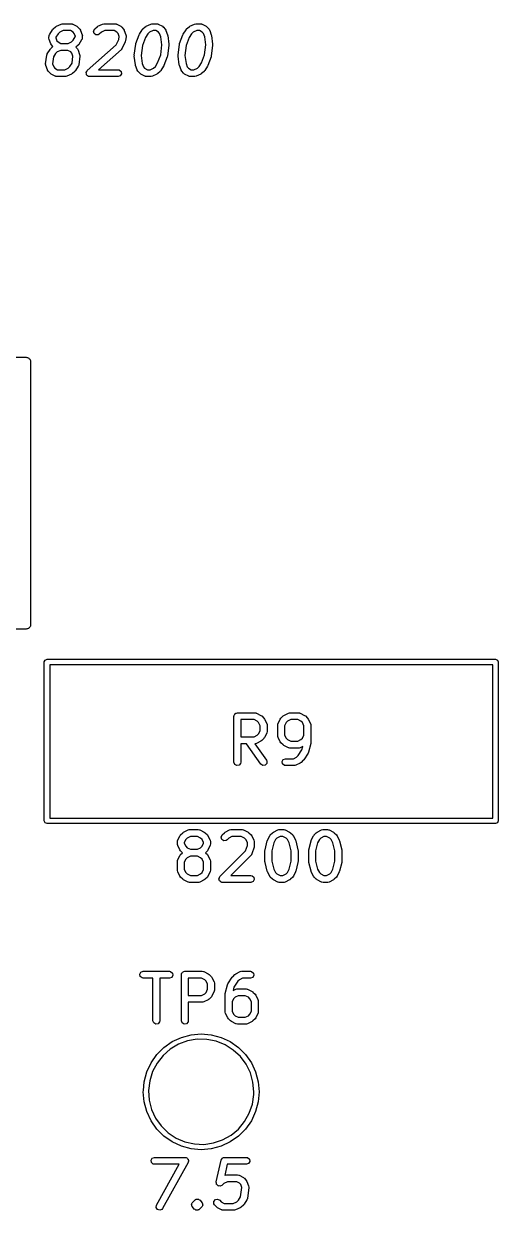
# Model space of a CAD drawing. Extents: x 40 to 128.4, y -180.3 to -86.
# Drawn here: x 118.06 to 128.38, y -111.8 to -85.99 of the extents above; entities that cross this region are included whole.
import ezdxf

# ---------------------------------------------------------------- set-up
doc = ezdxf.new("R2010")
doc.units = 0
doc.layers.add('BLACK', color=7, linetype='CONTINUOUS')

msp = doc.modelspace()

# ---------------------------------------------------------------- linework, layer by layer
at = {"layer": 'BLACK', "linetype": 'CONTINUOUS'}
for p, q in [((118.625, -86.2171), (118.684, -86.1219)), ((118.684, -86.1219), (118.697, -86.1081)), ((118.697, -86.1081), (118.698, -86.1056)), ((118.698, -86.1056), (118.751, -86.0579)), ((118.751, -86.0579), (118.767, -86.0482)), ((118.767, -86.0482), (118.769, -86.0461)), ((118.769, -86.0461), (118.871, -85.9985)), ((118.843, -86.1772), (118.806, -86.2105)), ((118.919, -86.1414), (118.843, -86.1772)), ((118.871, -85.9985), (118.896, -85.9917)), ((118.896, -85.9917), (118.899, -85.9926)), ((118.899, -85.9926), (118.903, -85.9914)), ((118.903, -85.9914), (119.093, -85.9914)), ((119.074, -86.1414), (118.919, -86.1414)), ((119.135, -86.1737), (119.074, -86.1414)), ((119.093, -85.9914), (119.119, -85.9959)), ((119.119, -85.9959), (119.123, -85.9994)), ((119.123, -85.9994), (119.128, -86.0002)), ((119.128, -86.0002), (119.218, -86.0478)), ((119.159, -86.2007), (119.135, -86.1737)), ((119.218, -86.0478), (119.238, -86.0639)), ((119.238, -86.0639), (119.238, -86.0644)), ((119.238, -86.0644), (119.239, -86.0646)), ((119.239, -86.0646), (119.28, -86.1122)), ((119.28, -86.1122), (119.294, -86.1345)), ((119.294, -86.1345), (119.294, -86.135)), ((119.294, -86.135), (119.294, -86.1353)), ((119.294, -86.1353), (119.33, -86.2305)), ((119.578, -86.1507), (119.603, -86.1056)), ((119.589, -86.201), (119.578, -86.1507)), ((119.603, -86.1056), (119.656, -86.0579)), ((119.656, -86.0579), (119.672, -86.0482)), ((119.672, -86.0482), (119.674, -86.0461)), ((119.674, -86.0461), (119.775, -85.9985)), ((119.748, -86.1772), (119.702, -86.2177)), ((119.824, -86.1414), (119.748, -86.1772)), ((119.775, -85.9985), (119.8, -85.9917)), ((119.8, -85.9917), (119.804, -85.9926)), ((119.804, -85.9926), (119.807, -85.9914)), ((119.807, -85.9914), (120.045, -85.9914)), ((120.027, -86.1414), (119.824, -86.1414)), ((120.087, -86.1737), (120.027, -86.1414)), ((120.045, -85.9914), (120.071, -85.9959)), ((120.071, -85.9959), (120.075, -85.9994)), ((120.075, -85.9994), (120.081, -86.0002)), ((120.081, -86.0002), (120.17, -86.0478)), ((120.111, -86.2007), (120.087, -86.1737)), ((120.17, -86.0478), (120.19, -86.0639)), ((120.19, -86.0639), (120.191, -86.0644)), ((120.191, -86.0644), (120.191, -86.0646)), ((120.191, -86.0646), (120.233, -86.1122)), ((120.233, -86.1122), (120.246, -86.1345)), ((120.246, -86.1345), (120.246, -86.135)), ((120.246, -86.135), (120.247, -86.1353)), ((120.247, -86.1353), (120.282, -86.2305)), ((120.577, -86.2171), (120.637, -86.1219)), ((120.637, -86.1219), (120.649, -86.1081)), ((120.649, -86.1081), (120.65, -86.1056)), ((120.65, -86.1056), (120.704, -86.0579)), ((120.704, -86.0579), (120.72, -86.0482)), ((120.72, -86.0482), (120.722, -86.0461)), ((120.722, -86.0461), (120.823, -85.9985)), ((120.795, -86.1772), (120.758, -86.2105)), ((120.872, -86.1414), (120.795, -86.1772)), ((120.823, -85.9985), (120.848, -85.9917)), ((120.848, -85.9917), (120.852, -85.9926)), ((120.852, -85.9926), (120.855, -85.9914)), ((120.855, -85.9914), (120.95, -85.9914)), ((120.931, -86.1414), (120.872, -86.1414)), ((120.992, -86.1737), (120.931, -86.1414)), ((120.95, -85.9914), (120.976, -85.9959)), ((120.976, -85.9959), (120.98, -85.9994)), ((120.98, -85.9994), (120.985, -86.0002)), ((120.985, -86.0002), (121.075, -86.0478)), ((121.016, -86.2007), (120.992, -86.1737)), ((121.075, -86.0478), (121.095, -86.0639)), ((121.095, -86.0639), (121.095, -86.0644)), ((121.095, -86.0644), (121.096, -86.0646)), ((121.096, -86.0646), (121.138, -86.1122)), ((121.138, -86.1122), (121.151, -86.1345)), ((121.151, -86.1345), (121.151, -86.135)), ((121.151, -86.135), (121.151, -86.1353)), ((121.151, -86.1353), (121.187, -86.2305)), ((121.529, -86.2171), (121.589, -86.1219)), ((121.589, -86.1219), (121.601, -86.1081)), ((121.601, -86.1081), (121.603, -86.1056)), ((121.603, -86.1056), (121.656, -86.0579)), ((121.656, -86.0579), (121.672, -86.0482)), ((121.672, -86.0482), (121.674, -86.0461)), ((121.674, -86.0461), (121.775, -85.9985)), ((121.748, -86.1772), (121.71, -86.2105)), ((121.824, -86.1414), (121.748, -86.1772)), ((121.775, -85.9985), (121.8, -85.9917)), ((121.8, -85.9917), (121.804, -85.9926)), ((121.804, -85.9926), (121.807, -85.9914)), ((121.807, -85.9914), (121.903, -85.9914)), ((121.884, -86.1414), (121.824, -86.1414)), ((121.944, -86.1737), (121.884, -86.1414)), ((121.903, -85.9914), (121.928, -85.9959)), ((121.928, -85.9959), (121.932, -85.9994)), ((121.932, -85.9994), (121.938, -86.0002)), ((121.938, -86.0002), (122.027, -86.0478)), ((121.968, -86.2007), (121.944, -86.1737)), ((122.027, -86.0478), (122.048, -86.0639)), ((122.048, -86.0639), (122.048, -86.0644)), ((122.048, -86.0644), (122.048, -86.0646)), ((122.048, -86.0646), (122.09, -86.1122)), ((122.09, -86.1122), (122.103, -86.1345)), ((122.103, -86.1345), (122.103, -86.135)), ((122.103, -86.135), (122.104, -86.1353)), ((122.104, -86.1353), (122.139, -86.2305)), ((118.607, -86.3052), (118.609, -86.3003)), ((118.612, -86.3308), (118.607, -86.3052)), ((118.608, -86.2952), (118.614, -86.2476)), ((118.609, -86.3003), (118.608, -86.2952)), ((118.648, -86.426), (118.612, -86.3308)), ((118.614, -86.2476), (118.621, -86.2227)), ((118.621, -86.2227), (118.624, -86.2204)), ((118.624, -86.2204), (118.625, -86.2171)), ((118.648, -86.4264), (118.648, -86.426)), ((118.648, -86.4268), (118.648, -86.4264)), ((118.662, -86.4491), (118.648, -86.4268)), ((118.761, -86.2826), (118.759, -86.2954)), ((118.759, -86.2954), (118.783, -86.3606)), ((118.806, -86.2105), (118.761, -86.2826)), ((118.783, -86.3606), (118.807, -86.3876)), ((118.807, -86.3876), (118.868, -86.42)), ((118.868, -86.42), (119.023, -86.42)), ((119.023, -86.42), (119.099, -86.3841)), ((119.099, -86.3841), (119.136, -86.3508)), ((119.136, -86.3508), (119.181, -86.2788)), ((119.183, -86.2659), (119.159, -86.2007)), ((119.181, -86.2788), (119.183, -86.2659)), ((119.258, -86.4395), (119.245, -86.4532)), ((119.317, -86.3442), (119.258, -86.4395)), ((119.318, -86.3409), (119.317, -86.3442)), ((119.32, -86.3387), (119.318, -86.3409)), ((119.328, -86.3138), (119.32, -86.3387)), ((119.334, -86.2662), (119.328, -86.3138)), ((119.33, -86.2305), (119.335, -86.2561)), ((119.335, -86.2561), (119.333, -86.2611)), ((119.333, -86.2611), (119.334, -86.2662)), ((119.629, -86.2328), (119.589, -86.201)), ((119.68, -86.2313), (119.629, -86.2328)), ((119.702, -86.2177), (119.68, -86.2313)), ((120.073, -86.4494), (120.127, -86.3313)), ((120.135, -86.2659), (120.111, -86.2007)), ((120.127, -86.3313), (120.135, -86.2659)), ((120.268, -86.3833), (120.203, -86.5262)), ((120.269, -86.3811), (120.268, -86.3833)), ((120.275, -86.3614), (120.269, -86.3811)), ((120.286, -86.2662), (120.275, -86.3614)), ((120.282, -86.2305), (120.287, -86.2561)), ((120.287, -86.2561), (120.285, -86.2611)), ((120.285, -86.2611), (120.286, -86.2662)), ((120.465, -86.6761), (120.495, -86.438)), ((120.495, -86.438), (120.499, -86.4245)), ((120.499, -86.421), (120.57, -86.2305)), ((120.499, -86.4245), (120.499, -86.421)), ((120.57, -86.2305), (120.576, -86.2205)), ((120.576, -86.2205), (120.577, -86.2171)), ((120.708, -86.2902), (120.643, -86.4654)), ((120.758, -86.2105), (120.708, -86.2902)), ((121.043, -86.2749), (121.016, -86.2007)), ((121.038, -86.6674), (121.065, -86.4473)), ((121.065, -86.4473), (121.043, -86.2749)), ((121.187, -86.2305), (121.19, -86.2444)), ((121.19, -86.2444), (121.191, -86.2476)), ((121.191, -86.2476), (121.215, -86.438)), ((121.215, -86.438), (121.214, -86.4533)), ((121.417, -86.6761), (121.447, -86.438)), ((121.447, -86.438), (121.451, -86.4245)), ((121.451, -86.421), (121.523, -86.2305)), ((121.451, -86.4245), (121.451, -86.421)), ((121.523, -86.2305), (121.529, -86.2205)), ((121.529, -86.2205), (121.529, -86.2171)), ((121.661, -86.2902), (121.595, -86.4654)), ((121.71, -86.2105), (121.661, -86.2902)), ((121.996, -86.2749), (121.968, -86.2007)), ((121.99, -86.6674), (122.017, -86.4473)), ((122.017, -86.4473), (121.996, -86.2749)), ((122.139, -86.2305), (122.142, -86.2444)), ((122.142, -86.2444), (122.144, -86.2476)), ((122.144, -86.2476), (122.167, -86.438)), ((122.167, -86.438), (122.167, -86.4533)), ((118.536, -86.8666), (118.56, -86.6761)), ((118.56, -86.6761), (118.568, -86.6512)), ((118.568, -86.6512), (118.57, -86.649)), ((118.57, -86.649), (118.571, -86.6457)), ((118.571, -86.6457), (118.631, -86.5504)), ((118.631, -86.5504), (118.643, -86.5367)), ((118.643, -86.5367), (118.644, -86.5341)), ((118.644, -86.5341), (118.696, -86.4883)), ((118.696, -86.4883), (118.662, -86.4491)), ((118.752, -86.6391), (118.707, -86.7111)), ((118.789, -86.6058), (118.752, -86.6391)), ((118.866, -86.57), (118.789, -86.6058)), ((119.021, -86.57), (118.866, -86.57)), ((119.081, -86.6023), (119.021, -86.57)), ((119.105, -86.6293), (119.081, -86.6023)), ((119.129, -86.6945), (119.105, -86.6293)), ((119.11, -86.8502), (119.129, -86.6945)), ((119.244, -86.4558), (119.192, -86.5016)), ((119.192, -86.5016), (119.227, -86.5408)), ((119.227, -86.5408), (119.24, -86.5631)), ((119.24, -86.5631), (119.24, -86.5635)), ((119.24, -86.5635), (119.241, -86.5639)), ((119.241, -86.5639), (119.276, -86.6591)), ((119.245, -86.4532), (119.244, -86.4558)), ((119.281, -86.6947), (119.257, -86.8852)), ((119.276, -86.6591), (119.281, -86.6847)), ((119.281, -86.6847), (119.279, -86.6896)), ((119.279, -86.6896), (119.281, -86.6947)), ((119.442, -87.0103), (120.073, -86.4494)), ((120.184, -86.551), (119.689, -86.9914)), ((120.186, -86.5487), (120.184, -86.551)), ((120.188, -86.5476), (120.186, -86.5487)), ((120.203, -86.5262), (120.188, -86.5476)), ((120.466, -86.6795), (120.465, -86.6761)), ((120.465, -86.6947), (120.466, -86.6795)), ((120.489, -86.8852), (120.465, -86.6947)), ((120.643, -86.4654), (120.615, -86.6854)), ((120.615, -86.6854), (120.637, -86.8578)), ((120.972, -86.8425), (121.038, -86.6674)), ((121.185, -86.6947), (121.181, -86.7082)), ((121.215, -86.4566), (121.185, -86.6947)), ((121.214, -86.4533), (121.215, -86.4566)), ((121.418, -86.6795), (121.417, -86.6761)), ((121.417, -86.6947), (121.418, -86.6795)), ((121.441, -86.8852), (121.417, -86.6947)), ((121.595, -86.4654), (121.567, -86.6854)), ((121.567, -86.6854), (121.589, -86.8578)), ((121.924, -86.8425), (121.99, -86.6674)), ((122.138, -86.6947), (122.133, -86.7082)), ((122.167, -86.4566), (122.138, -86.6947)), ((122.167, -86.4533), (122.167, -86.4566)), ((118.538, -86.8717), (118.536, -86.8666)), ((118.536, -86.8766), (118.538, -86.8717)), ((118.541, -86.9022), (118.536, -86.8766)), ((118.576, -86.9975), (118.541, -86.9022)), ((118.707, -86.7111), (118.688, -86.8669)), ((118.688, -86.8669), (118.712, -86.932)), ((118.712, -86.932), (118.736, -86.959)), ((118.736, -86.959), (118.796, -86.9914)), ((118.951, -86.9914), (119.027, -86.9555)), ((119.027, -86.9555), (119.065, -86.9222)), ((119.065, -86.9222), (119.11, -86.8502)), ((119.246, -86.9157), (119.186, -87.0109)), ((119.247, -86.9124), (119.246, -86.9157)), ((119.249, -86.9101), (119.247, -86.9124)), ((119.257, -86.8852), (119.249, -86.9101)), ((120.49, -86.8883), (120.489, -86.8852)), ((120.493, -86.9022), (120.49, -86.8883)), ((120.529, -86.9975), (120.493, -86.9022)), ((120.637, -86.8578), (120.664, -86.932)), ((120.664, -86.932), (120.688, -86.959)), ((120.688, -86.959), (120.749, -86.9914)), ((120.808, -86.9914), (120.885, -86.9555)), ((120.885, -86.9555), (120.922, -86.9222)), ((120.922, -86.9222), (120.972, -86.8425)), ((121.103, -86.9157), (121.043, -87.0109)), ((121.104, -86.9122), (121.103, -86.9157)), ((121.11, -86.9022), (121.104, -86.9122)), ((121.181, -86.7118), (121.11, -86.9022)), ((121.181, -86.7082), (121.181, -86.7118)), ((121.443, -86.8883), (121.441, -86.8852)), ((121.445, -86.9022), (121.443, -86.8883)), ((121.481, -86.9975), (121.445, -86.9022)), ((121.589, -86.8578), (121.617, -86.932)), ((121.617, -86.932), (121.64, -86.959)), ((121.64, -86.959), (121.701, -86.9914)), ((121.761, -86.9914), (121.837, -86.9555)), ((121.837, -86.9555), (121.874, -86.9222)), ((121.874, -86.9222), (121.924, -86.8425)), ((122.055, -86.9157), (121.996, -87.0109)), ((122.056, -86.9122), (122.055, -86.9157)), ((122.062, -86.9022), (122.056, -86.9122)), ((122.133, -86.7118), (122.062, -86.9022)), ((122.133, -86.7082), (122.133, -86.7118)), ((118.577, -86.9978), (118.576, -86.9975)), ((118.577, -86.9982), (118.577, -86.9978)), ((118.59, -87.0205), (118.577, -86.9982)), ((118.632, -87.0681), (118.59, -87.0205)), ((118.632, -87.0684), (118.632, -87.0681)), ((118.632, -87.0689), (118.632, -87.0684)), ((118.653, -87.0849), (118.632, -87.0689)), ((118.742, -87.1326), (118.653, -87.0849)), ((118.748, -87.1333), (118.742, -87.1326)), ((118.752, -87.1369), (118.748, -87.1333)), ((118.778, -87.1414), (118.752, -87.1369)), ((118.968, -87.1414), (118.778, -87.1414)), ((118.796, -86.9914), (118.951, -86.9914)), ((118.971, -87.1402), (118.968, -87.1414)), ((118.975, -87.1411), (118.971, -87.1402)), ((119, -87.1342), (118.975, -87.1411)), ((119.101, -87.0866), (119, -87.1342)), ((119.103, -87.0846), (119.101, -87.0866)), ((119.119, -87.0748), (119.103, -87.0846)), ((119.173, -87.0272), (119.119, -87.0748)), ((119.174, -87.0247), (119.173, -87.0272)), ((119.186, -87.0109), (119.174, -87.0247)), ((119.418, -87.0534), (119.43, -87.032)), ((119.418, -87.0545), (119.418, -87.0534)), ((119.418, -87.0555), (119.418, -87.0545)), ((119.423, -87.0796), (119.418, -87.0555)), ((119.427, -87.1039), (119.423, -87.0796)), ((119.428, -87.1046), (119.427, -87.1039)), ((119.428, -87.1057), (119.428, -87.1046)), ((119.447, -87.121), (119.428, -87.1057)), ((119.43, -87.032), (119.442, -87.0103)), ((119.466, -87.1369), (119.447, -87.121)), ((119.468, -87.1371), (119.466, -87.1369)), ((119.468, -87.1376), (119.468, -87.1371)), ((119.47, -87.1375), (119.468, -87.1376)), ((119.492, -87.1414), (119.47, -87.1375)), ((120.111, -87.1414), (119.492, -87.1414)), ((119.689, -86.9914), (120.111, -86.9914)), ((120.111, -86.9914), (120.137, -86.9959)), ((120.159, -87.1238), (120.111, -87.1414)), ((120.137, -86.9959), (120.176, -87.0289)), ((120.185, -87.0794), (120.159, -87.1238)), ((120.176, -87.0289), (120.185, -87.0794)), ((120.529, -86.9978), (120.529, -86.9975)), ((120.529, -86.9982), (120.529, -86.9978)), ((120.543, -87.0205), (120.529, -86.9982)), ((120.584, -87.0681), (120.543, -87.0205)), ((120.585, -87.0684), (120.584, -87.0681)), ((120.585, -87.0689), (120.585, -87.0684)), ((120.605, -87.0849), (120.585, -87.0689)), ((120.695, -87.1326), (120.605, -87.0849)), ((120.7, -87.1333), (120.695, -87.1326)), ((120.704, -87.1369), (120.7, -87.1333)), ((120.73, -87.1414), (120.704, -87.1369)), ((120.825, -87.1414), (120.73, -87.1414)), ((120.749, -86.9914), (120.808, -86.9914)), ((120.828, -87.1402), (120.825, -87.1414)), ((120.832, -87.1411), (120.828, -87.1402)), ((120.857, -87.1342), (120.832, -87.1411)), ((120.958, -87.0866), (120.857, -87.1342)), ((120.96, -87.0846), (120.958, -87.0866)), ((120.976, -87.0748), (120.96, -87.0846)), ((121.03, -87.0272), (120.976, -87.0748)), ((121.031, -87.0247), (121.03, -87.0272)), ((121.043, -87.0109), (121.031, -87.0247)), ((121.481, -86.9978), (121.481, -86.9975)), ((121.481, -86.9982), (121.481, -86.9978)), ((121.495, -87.0205), (121.481, -86.9982)), ((121.537, -87.0681), (121.495, -87.0205)), ((121.537, -87.0684), (121.537, -87.0681)), ((121.537, -87.0689), (121.537, -87.0684)), ((121.558, -87.0849), (121.537, -87.0689)), ((121.647, -87.1326), (121.558, -87.0849)), ((121.652, -87.1333), (121.647, -87.1326)), ((121.657, -87.1369), (121.652, -87.1333)), ((121.682, -87.1414), (121.657, -87.1369)), ((121.778, -87.1414), (121.682, -87.1414)), ((121.701, -86.9914), (121.761, -86.9914)), ((121.781, -87.1402), (121.778, -87.1414)), ((121.784, -87.1411), (121.781, -87.1402)), ((121.809, -87.1342), (121.784, -87.1411)), ((121.911, -87.0866), (121.809, -87.1342)), ((121.913, -87.0846), (121.911, -87.0866)), ((121.929, -87.0748), (121.913, -87.0846)), ((121.982, -87.0272), (121.929, -87.0748)), ((121.983, -87.0247), (121.982, -87.0272)), ((121.996, -87.0109), (121.983, -87.0247)), ((106.68, -93.245), (118.11, -93.245)), ((118.11, -93.245), (118.125, -93.2499)), ((118.125, -93.2499), (118.141, -93.2499)), ((118.141, -93.2499), (118.154, -93.2592)), ((118.154, -93.2592), (118.169, -93.2641)), ((118.169, -93.2641), (118.178, -93.2769)), ((118.178, -93.2769), (118.191, -93.2862)), ((118.191, -93.2862), (118.196, -93.3013)), ((118.196, -93.3013), (118.205, -93.3141)), ((118.205, -93.3141), (118.205, -93.3299)), ((118.205, -93.3299), (118.21, -93.345)), ((118.21, -93.345), (118.21, -99.06)), ((118.205, -99.0909), (118.196, -99.1037)), ((118.21, -99.06), (118.205, -99.0751)), ((118.205, -99.0751), (118.205, -99.0909)), ((118.11, -99.16), (106.68, -99.16)), ((118.125, -99.1551), (118.11, -99.16)), ((118.141, -99.1551), (118.125, -99.1551)), ((118.154, -99.1458), (118.141, -99.1551)), ((118.169, -99.1409), (118.154, -99.1458)), ((118.178, -99.1281), (118.169, -99.1409)), ((118.191, -99.1188), (118.178, -99.1281)), ((118.196, -99.1037), (118.191, -99.1188)), ((118.507, -99.8728), (118.525, -99.8304)), ((118.525, -99.8304), (118.567, -99.8128)), ((118.567, -99.8128), (128.321, -99.8128)), ((128.321, -99.8128), (128.363, -99.8304)), ((128.363, -99.8304), (128.381, -99.8728)), ((118.507, -103.327), (118.507, -99.8728)), ((118.627, -99.9328), (118.627, -103.267)), ((128.261, -99.9328), (118.627, -99.9328)), ((128.261, -103.267), (128.261, -99.9328)), ((128.381, -99.8728), (128.381, -103.327)), ((122.631, -101.052), (122.633, -101.043)), ((122.631, -102.052), (122.631, -101.052)), ((122.632, -101.039), (122.634, -101.036)), ((122.633, -101.043), (122.632, -101.039)), ((122.634, -101.036), (122.635, -101.027)), ((122.635, -101.027), (122.648, -101.012)), ((122.648, -101.012), (122.658, -100.995)), ((122.658, -100.995), (122.664, -100.993)), ((122.664, -100.993), (122.668, -100.987)), ((122.668, -100.987), (122.688, -100.984)), ((122.688, -100.984), (122.706, -100.977)), ((122.706, -100.977), (123.087, -100.977)), ((122.781, -101.127), (122.781, -101.501)), ((123.069, -101.127), (122.781, -101.127)), ((123.138, -101.162), (123.069, -101.127)), ((123.087, -100.977), (123.113, -100.982)), ((123.113, -100.982), (123.116, -100.985)), ((123.116, -100.985), (123.12, -100.985)), ((123.12, -100.985), (123.216, -101.033)), ((123.216, -101.033), (123.234, -101.046)), ((123.234, -101.046), (123.235, -101.047)), ((123.235, -101.047), (123.283, -101.095)), ((123.283, -101.095), (123.296, -101.113)), ((123.296, -101.113), (123.297, -101.114)), ((123.297, -101.114), (123.344, -101.209)), ((123.591, -101.209), (123.639, -101.114)), ((123.639, -101.114), (123.652, -101.096)), ((123.652, -101.096), (123.653, -101.095)), ((123.653, -101.095), (123.7, -101.047)), ((123.7, -101.047), (123.719, -101.034)), ((123.719, -101.034), (123.72, -101.033)), ((123.72, -101.033), (123.815, -100.985)), ((123.866, -101.127), (123.798, -101.162)), ((123.815, -100.985), (123.84, -100.978)), ((123.84, -100.978), (123.845, -100.979)), ((123.845, -100.979), (123.849, -100.977)), ((123.849, -100.977), (124.039, -100.977)), ((124.022, -101.127), (123.866, -101.127)), ((124.09, -101.162), (124.022, -101.127)), ((124.039, -100.977), (124.065, -100.982)), ((124.065, -100.982), (124.068, -100.985)), ((124.068, -100.985), (124.073, -100.985)), ((124.073, -100.985), (124.168, -101.033)), ((124.168, -101.033), (124.186, -101.046)), ((124.186, -101.046), (124.188, -101.047)), ((124.188, -101.047), (124.235, -101.095)), ((124.235, -101.095), (124.248, -101.113)), ((124.248, -101.113), (124.249, -101.114)), ((124.249, -101.114), (124.297, -101.209)), ((123.168, -101.192), (123.138, -101.162)), ((123.202, -101.261), (123.168, -101.192)), ((123.168, -101.437), (123.202, -101.368)), ((123.202, -101.368), (123.202, -101.261)), ((123.344, -101.209), (123.352, -101.234)), ((123.345, -101.415), (123.344, -101.419)), ((123.348, -101.411), (123.345, -101.415)), ((123.352, -101.386), (123.348, -101.411)), ((123.352, -101.234), (123.351, -101.239)), ((123.351, -101.239), (123.352, -101.243)), ((123.352, -101.243), (123.352, -101.386)), ((123.583, -101.243), (123.588, -101.217)), ((123.583, -101.481), (123.583, -101.243)), ((123.588, -101.217), (123.591, -101.214)), ((123.591, -101.214), (123.591, -101.209)), ((123.768, -101.192), (123.733, -101.261)), ((123.733, -101.261), (123.733, -101.463)), ((123.798, -101.162), (123.768, -101.192)), ((124.12, -101.192), (124.09, -101.162)), ((124.155, -101.261), (124.12, -101.192)), ((124.155, -101.463), (124.155, -101.261)), ((124.297, -101.209), (124.304, -101.234)), ((124.304, -101.234), (124.303, -101.239)), ((124.303, -101.239), (124.305, -101.243)), ((124.305, -101.243), (124.305, -101.624)), ((122.781, -101.501), (123.069, -101.501)), ((122.905, -101.651), (122.781, -101.651)), ((122.781, -101.651), (122.781, -102.052)), ((123.216, -102.095), (122.905, -101.651)), ((123.069, -101.501), (123.138, -101.467)), ((123.091, -101.65), (123.088, -101.651)), ((123.088, -101.651), (123.339, -102.009)), ((123.095, -101.651), (123.091, -101.65)), ((123.12, -101.643), (123.095, -101.651)), ((123.216, -101.596), (123.12, -101.643)), ((123.138, -101.467), (123.168, -101.437)), ((123.217, -101.594), (123.216, -101.596)), ((123.235, -101.582), (123.217, -101.594)), ((123.283, -101.534), (123.235, -101.582)), ((123.297, -101.514), (123.283, -101.533)), ((123.283, -101.533), (123.283, -101.534)), ((123.344, -101.419), (123.297, -101.514)), ((123.585, -101.485), (123.583, -101.481)), ((123.584, -101.49), (123.585, -101.485)), ((123.591, -101.514), (123.584, -101.49)), ((123.639, -101.61), (123.591, -101.514)), ((123.64, -101.611), (123.639, -101.61)), ((123.653, -101.629), (123.64, -101.611)), ((123.7, -101.677), (123.653, -101.629)), ((123.733, -101.463), (123.768, -101.532)), ((123.768, -101.532), (123.798, -101.562)), ((123.798, -101.562), (123.866, -101.596)), ((123.866, -101.596), (124.022, -101.596)), ((124.022, -101.596), (124.09, -101.562)), ((124.09, -101.562), (124.12, -101.532)), ((124.12, -101.532), (124.155, -101.463)), ((124.302, -101.642), (124.255, -101.832)), ((124.305, -101.624), (124.302, -101.639)), ((124.302, -101.639), (124.302, -101.642)), ((123.702, -101.678), (123.7, -101.677)), ((123.72, -101.691), (123.702, -101.678)), ((123.815, -101.739), (123.72, -101.691)), ((123.82, -101.739), (123.815, -101.739)), ((123.823, -101.742), (123.82, -101.739)), ((123.849, -101.746), (123.823, -101.742)), ((124.039, -101.746), (123.849, -101.746)), ((123.995, -101.943), (124.029, -101.909)), ((124.029, -101.909), (124.112, -101.783)), ((124.043, -101.745), (124.039, -101.746)), ((124.048, -101.746), (124.043, -101.745)), ((124.073, -101.739), (124.048, -101.746)), ((124.131, -101.709), (124.073, -101.739)), ((124.112, -101.783), (124.131, -101.709)), ((124.244, -101.856), (124.149, -101.999)), ((124.245, -101.855), (124.244, -101.856)), ((124.255, -101.832), (124.245, -101.855)), ((122.648, -102.101), (122.631, -102.052)), ((122.693, -102.126), (122.648, -102.101)), ((122.743, -102.117), (122.693, -102.126)), ((122.776, -102.078), (122.743, -102.117)), ((122.781, -102.052), (122.776, -102.078)), ((123.258, -102.125), (123.216, -102.095)), ((123.309, -102.12), (123.258, -102.125)), ((123.345, -102.084), (123.309, -102.12)), ((123.339, -102.009), (123.35, -102.033)), ((123.35, -102.033), (123.345, -102.084)), ((123.68, -102.039), (123.705, -101.995)), ((123.689, -102.09), (123.68, -102.039)), ((123.728, -102.123), (123.689, -102.09)), ((123.705, -101.995), (123.754, -101.977)), ((123.754, -102.127), (123.728, -102.123)), ((123.754, -101.977), (123.926, -101.977)), ((123.944, -102.127), (123.754, -102.127)), ((123.926, -101.977), (123.995, -101.943)), ((123.948, -102.126), (123.944, -102.127)), ((123.953, -102.127), (123.948, -102.126)), ((123.978, -102.119), (123.953, -102.127)), ((124.073, -102.072), (123.978, -102.119)), ((124.074, -102.071), (124.073, -102.072)), ((124.092, -102.058), (124.074, -102.071)), ((124.14, -102.01), (124.092, -102.058)), ((124.141, -102.007), (124.14, -102.01)), ((124.149, -101.999), (124.141, -102.007)), ((118.525, -103.37), (118.507, -103.327)), ((118.567, -103.387), (118.525, -103.37)), ((128.321, -103.387), (118.567, -103.387)), ((118.627, -103.267), (128.261, -103.267)), ((128.363, -103.37), (128.321, -103.387)), ((128.381, -103.327), (128.363, -103.37)), ((121.409, -103.749), (121.456, -103.654)), ((121.456, -103.654), (121.47, -103.636)), ((121.47, -103.635), (121.518, -103.587)), ((121.47, -103.636), (121.47, -103.635)), ((121.518, -103.587), (121.536, -103.574)), ((121.536, -103.574), (121.537, -103.573)), ((121.537, -103.573), (121.633, -103.525)), ((121.585, -103.732), (121.551, -103.801)), ((121.615, -103.702), (121.585, -103.732)), ((121.684, -103.667), (121.615, -103.702)), ((121.633, -103.525), (121.658, -103.518)), ((121.658, -103.518), (121.662, -103.519)), ((121.662, -103.519), (121.666, -103.517)), ((121.666, -103.517), (121.857, -103.517)), ((121.839, -103.667), (121.684, -103.667)), ((121.907, -103.702), (121.839, -103.667)), ((121.857, -103.517), (121.882, -103.522)), ((121.882, -103.522), (121.886, -103.525)), ((121.886, -103.525), (121.89, -103.525)), ((121.89, -103.525), (121.985, -103.573)), ((121.938, -103.732), (121.907, -103.702)), ((121.972, -103.801), (121.938, -103.732)), ((121.985, -103.573), (122.003, -103.586)), ((122.003, -103.586), (122.005, -103.587)), ((122.005, -103.587), (122.053, -103.635)), ((122.053, -103.635), (122.065, -103.653)), ((122.065, -103.653), (122.067, -103.654)), ((122.067, -103.654), (122.114, -103.749)), ((122.353, -103.681), (122.375, -103.635)), ((122.367, -103.731), (122.353, -103.681)), ((122.409, -103.76), (122.367, -103.731)), ((122.375, -103.635), (122.423, -103.587)), ((122.423, -103.587), (122.441, -103.574)), ((122.441, -103.574), (122.442, -103.573)), ((122.442, -103.573), (122.537, -103.525)), ((122.52, -103.702), (122.481, -103.741)), ((122.589, -103.667), (122.52, -103.702)), ((122.537, -103.525), (122.562, -103.518)), ((122.562, -103.518), (122.567, -103.519)), ((122.567, -103.519), (122.571, -103.517)), ((122.571, -103.517), (122.809, -103.517)), ((122.791, -103.667), (122.589, -103.667)), ((122.86, -103.702), (122.791, -103.667)), ((122.809, -103.517), (122.835, -103.522)), ((122.835, -103.522), (122.838, -103.525)), ((122.838, -103.525), (122.843, -103.525)), ((122.843, -103.525), (122.938, -103.573)), ((122.89, -103.732), (122.86, -103.702)), ((122.925, -103.801), (122.89, -103.732)), ((122.938, -103.573), (122.956, -103.586)), ((122.956, -103.586), (122.957, -103.587)), ((122.957, -103.587), (123.005, -103.635)), ((123.005, -103.635), (123.018, -103.653)), ((123.018, -103.653), (123.019, -103.654)), ((123.019, -103.654), (123.067, -103.749)), ((123.361, -103.749), (123.409, -103.654)), ((123.409, -103.654), (123.422, -103.636)), ((123.422, -103.636), (123.423, -103.635)), ((123.423, -103.635), (123.47, -103.587)), ((123.47, -103.587), (123.489, -103.574)), ((123.489, -103.574), (123.49, -103.573)), ((123.49, -103.573), (123.585, -103.525)), ((123.537, -103.732), (123.499, -103.809)), ((123.568, -103.702), (123.537, -103.732)), ((123.636, -103.667), (123.568, -103.702)), ((123.585, -103.525), (123.61, -103.518)), ((123.61, -103.518), (123.614, -103.519)), ((123.614, -103.519), (123.619, -103.517)), ((123.619, -103.517), (123.714, -103.517)), ((123.696, -103.667), (123.636, -103.667)), ((123.765, -103.702), (123.696, -103.667)), ((123.714, -103.517), (123.739, -103.522)), ((123.739, -103.522), (123.743, -103.525)), ((123.743, -103.525), (123.747, -103.525)), ((123.747, -103.525), (123.843, -103.573)), ((123.795, -103.732), (123.765, -103.702)), ((123.834, -103.809), (123.795, -103.732)), ((123.843, -103.573), (123.861, -103.586)), ((123.861, -103.586), (123.862, -103.587)), ((123.862, -103.587), (123.91, -103.635)), ((123.91, -103.635), (123.923, -103.653)), ((123.923, -103.653), (123.924, -103.654)), ((123.924, -103.654), (123.971, -103.749)), ((124.313, -103.749), (124.361, -103.654)), ((124.361, -103.654), (124.374, -103.636)), ((124.374, -103.636), (124.375, -103.635)), ((124.375, -103.635), (124.423, -103.587)), ((124.423, -103.587), (124.441, -103.574)), ((124.441, -103.574), (124.442, -103.573)), ((124.442, -103.573), (124.537, -103.525)), ((124.49, -103.732), (124.451, -103.809)), ((124.52, -103.702), (124.49, -103.732)), ((124.589, -103.667), (124.52, -103.702)), ((124.537, -103.525), (124.562, -103.518)), ((124.562, -103.518), (124.567, -103.519)), ((124.567, -103.519), (124.571, -103.517)), ((124.571, -103.517), (124.666, -103.517)), ((124.648, -103.667), (124.589, -103.667)), ((124.717, -103.702), (124.648, -103.667)), ((124.666, -103.517), (124.692, -103.522)), ((124.692, -103.522), (124.695, -103.525)), ((124.695, -103.525), (124.7, -103.525)), ((124.7, -103.525), (124.795, -103.573)), ((124.747, -103.732), (124.717, -103.702)), ((124.786, -103.809), (124.747, -103.732)), ((124.795, -103.573), (124.813, -103.586)), ((124.813, -103.586), (124.814, -103.587)), ((124.814, -103.587), (124.862, -103.635)), ((124.862, -103.635), (124.875, -103.653)), ((124.875, -103.653), (124.876, -103.654)), ((124.876, -103.654), (124.924, -103.749)), ((121.401, -103.783), (121.405, -103.757)), ((121.401, -103.83), (121.401, -103.783)), ((121.402, -103.835), (121.401, -103.83)), ((121.401, -103.839), (121.402, -103.835)), ((121.409, -103.864), (121.401, -103.839)), ((121.405, -103.757), (121.408, -103.754)), ((121.408, -103.754), (121.409, -103.749)), ((121.456, -103.959), (121.409, -103.864)), ((121.457, -103.96), (121.456, -103.959)), ((121.47, -103.979), (121.457, -103.96)), ((121.513, -104.021), (121.47, -103.979)), ((121.551, -103.801), (121.551, -103.813)), ((121.551, -103.813), (121.585, -103.881)), ((121.585, -103.881), (121.615, -103.912)), ((121.615, -103.912), (121.684, -103.946)), ((121.684, -103.946), (121.839, -103.946)), ((121.839, -103.946), (121.907, -103.912)), ((121.907, -103.912), (121.938, -103.881)), ((121.938, -103.881), (121.972, -103.813)), ((121.972, -103.813), (121.972, -103.801)), ((122.053, -103.979), (122.01, -104.021)), ((122.067, -103.959), (122.053, -103.977)), ((122.053, -103.977), (122.053, -103.979)), ((122.114, -103.864), (122.067, -103.959)), ((122.114, -103.749), (122.122, -103.774)), ((122.115, -103.86), (122.114, -103.864)), ((122.118, -103.856), (122.115, -103.86)), ((122.122, -103.83), (122.118, -103.856)), ((122.122, -103.774), (122.121, -103.779)), ((122.121, -103.779), (122.122, -103.783)), ((122.122, -103.783), (122.122, -103.83)), ((122.327, -104.539), (122.886, -103.98)), ((122.46, -103.756), (122.409, -103.76)), ((122.481, -103.741), (122.46, -103.756)), ((122.886, -103.98), (122.925, -103.866)), ((122.925, -103.866), (122.925, -103.801)), ((123.071, -103.902), (123.023, -104.045)), ((123.067, -103.749), (123.074, -103.774)), ((123.075, -103.878), (123.071, -103.9)), ((123.071, -103.9), (123.071, -103.902)), ((123.074, -103.774), (123.073, -103.779)), ((123.073, -103.779), (123.075, -103.783)), ((123.075, -103.783), (123.075, -103.878)), ((123.305, -103.973), (123.308, -103.959)), ((123.305, -104.211), (123.305, -103.973)), ((123.308, -103.955), (123.355, -103.765)), ((123.308, -103.959), (123.308, -103.955)), ((123.355, -103.765), (123.361, -103.753)), ((123.361, -103.753), (123.361, -103.749)), ((123.499, -103.809), (123.455, -103.983)), ((123.455, -103.983), (123.455, -104.202)), ((123.877, -103.983), (123.834, -103.809)), ((123.877, -104.202), (123.877, -103.983)), ((123.971, -103.749), (123.975, -103.762)), ((123.975, -103.762), (123.977, -103.765)), ((123.977, -103.765), (124.025, -103.955)), ((124.025, -103.955), (124.026, -103.97)), ((124.026, -103.97), (124.027, -103.973)), ((124.027, -103.973), (124.027, -104.211)), ((124.258, -103.973), (124.26, -103.959)), ((124.258, -104.211), (124.258, -103.973)), ((124.26, -103.955), (124.308, -103.765)), ((124.26, -103.959), (124.26, -103.955)), ((124.308, -103.765), (124.313, -103.753)), ((124.313, -103.753), (124.313, -103.749)), ((124.451, -103.809), (124.408, -103.983)), ((124.408, -103.983), (124.408, -104.202)), ((124.829, -103.983), (124.786, -103.809)), ((124.829, -104.202), (124.829, -103.983)), ((124.924, -103.749), (124.927, -103.762)), ((124.927, -103.762), (124.929, -103.765)), ((124.929, -103.765), (124.977, -103.955)), ((124.977, -103.955), (124.978, -103.97)), ((124.978, -103.97), (124.979, -103.973)), ((124.979, -103.973), (124.979, -104.211)), ((121.401, -104.211), (121.405, -104.186)), ((121.401, -104.402), (121.401, -104.211)), ((121.405, -104.186), (121.408, -104.182)), ((121.408, -104.182), (121.409, -104.178)), ((121.409, -104.178), (121.456, -104.083)), ((121.456, -104.083), (121.47, -104.065)), ((121.47, -104.063), (121.513, -104.021)), ((121.47, -104.065), (121.47, -104.063)), ((121.585, -104.161), (121.551, -104.229)), ((121.551, -104.229), (121.551, -104.384)), ((121.615, -104.13), (121.585, -104.161)), ((121.684, -104.096), (121.615, -104.13)), ((121.839, -104.096), (121.684, -104.096)), ((121.907, -104.13), (121.839, -104.096)), ((121.938, -104.161), (121.907, -104.13)), ((121.972, -104.229), (121.938, -104.161)), ((121.972, -104.384), (121.972, -104.229)), ((122.01, -104.021), (122.053, -104.063)), ((122.053, -104.063), (122.065, -104.082)), ((122.065, -104.082), (122.067, -104.083)), ((122.067, -104.083), (122.114, -104.178)), ((122.114, -104.178), (122.122, -104.203)), ((122.122, -104.203), (122.121, -104.207)), ((122.121, -104.207), (122.122, -104.211)), ((122.122, -104.211), (122.122, -104.402)), ((123.005, -104.074), (122.562, -104.517)), ((123.007, -104.07), (123.005, -104.074)), ((123.011, -104.068), (123.007, -104.07)), ((123.023, -104.045), (123.011, -104.068)), ((123.307, -104.215), (123.305, -104.211)), ((123.308, -104.23), (123.307, -104.215)), ((123.355, -104.42), (123.308, -104.23)), ((123.455, -104.202), (123.499, -104.376)), ((123.834, -104.376), (123.877, -104.202)), ((124.025, -104.23), (123.977, -104.42)), ((124.027, -104.211), (124.024, -104.226)), ((124.024, -104.226), (124.025, -104.23)), ((124.259, -104.215), (124.258, -104.211)), ((124.26, -104.23), (124.259, -104.215)), ((124.308, -104.42), (124.26, -104.23)), ((124.408, -104.202), (124.451, -104.376)), ((124.786, -104.376), (124.829, -104.202)), ((124.977, -104.23), (124.929, -104.42)), ((124.979, -104.211), (124.977, -104.226)), ((124.977, -104.226), (124.977, -104.23)), ((121.402, -104.406), (121.401, -104.402)), ((121.401, -104.41), (121.402, -104.406)), ((121.409, -104.435), (121.401, -104.41)), ((121.456, -104.531), (121.409, -104.435)), ((121.551, -104.384), (121.585, -104.453)), ((121.585, -104.453), (121.615, -104.483)), ((121.615, -104.483), (121.684, -104.517)), ((121.839, -104.517), (121.907, -104.483)), ((121.907, -104.483), (121.938, -104.453)), ((121.938, -104.453), (121.972, -104.384)), ((122.114, -104.435), (122.067, -104.531)), ((122.115, -104.431), (122.114, -104.435)), ((122.118, -104.428), (122.115, -104.431)), ((122.122, -104.402), (122.118, -104.428)), ((123.357, -104.423), (123.355, -104.42)), ((123.361, -104.435), (123.357, -104.423)), ((123.409, -104.531), (123.361, -104.435)), ((123.499, -104.376), (123.537, -104.453)), ((123.537, -104.453), (123.568, -104.483)), ((123.568, -104.483), (123.636, -104.517)), ((123.696, -104.517), (123.765, -104.483)), ((123.765, -104.483), (123.795, -104.453)), ((123.795, -104.453), (123.834, -104.376)), ((123.971, -104.435), (123.924, -104.531)), ((123.972, -104.432), (123.971, -104.435)), ((123.977, -104.42), (123.972, -104.432)), ((124.31, -104.423), (124.308, -104.42)), ((124.313, -104.435), (124.31, -104.423)), ((124.361, -104.531), (124.313, -104.435)), ((124.451, -104.376), (124.49, -104.453)), ((124.49, -104.453), (124.52, -104.483)), ((124.52, -104.483), (124.589, -104.517)), ((124.648, -104.517), (124.717, -104.483)), ((124.717, -104.483), (124.747, -104.453)), ((124.747, -104.453), (124.786, -104.376)), ((124.924, -104.435), (124.876, -104.531)), ((124.929, -104.42), (124.924, -104.432)), ((124.924, -104.432), (124.924, -104.435)), ((121.457, -104.532), (121.456, -104.531)), ((121.47, -104.55), (121.457, -104.532)), ((121.518, -104.598), (121.47, -104.55)), ((121.519, -104.598), (121.518, -104.598)), ((121.537, -104.612), (121.519, -104.598)), ((121.633, -104.659), (121.537, -104.612)), ((121.637, -104.66), (121.633, -104.659)), ((121.641, -104.663), (121.637, -104.66)), ((121.666, -104.667), (121.641, -104.663)), ((121.857, -104.667), (121.666, -104.667)), ((121.684, -104.517), (121.839, -104.517)), ((121.861, -104.666), (121.857, -104.667)), ((121.865, -104.667), (121.861, -104.666)), ((121.89, -104.659), (121.865, -104.667)), ((121.985, -104.612), (121.89, -104.659)), ((121.987, -104.611), (121.985, -104.612)), ((122.005, -104.598), (121.987, -104.611)), ((122.053, -104.55), (122.005, -104.598)), ((122.067, -104.531), (122.053, -104.549)), ((122.053, -104.549), (122.053, -104.55)), ((122.306, -104.586), (122.307, -104.583)), ((122.312, -104.608), (122.306, -104.586)), ((122.307, -104.579), (122.318, -104.56)), ((122.307, -104.583), (122.307, -104.579)), ((122.316, -104.63), (122.312, -104.608)), ((122.318, -104.632), (122.316, -104.63)), ((122.318, -104.56), (122.327, -104.539)), ((122.319, -104.635), (122.318, -104.632)), ((122.338, -104.648), (122.319, -104.635)), ((122.355, -104.663), (122.338, -104.648)), ((122.359, -104.664), (122.355, -104.663)), ((122.361, -104.665), (122.359, -104.664)), ((122.364, -104.665), (122.361, -104.665)), ((122.38, -104.667), (122.364, -104.665)), ((123, -104.667), (122.38, -104.667)), ((122.562, -104.517), (123, -104.517)), ((123, -104.517), (123.025, -104.522)), ((123.048, -104.65), (123, -104.667)), ((123.025, -104.522), (123.064, -104.555)), ((123.073, -104.605), (123.048, -104.65)), ((123.064, -104.555), (123.073, -104.605)), ((123.41, -104.532), (123.409, -104.531)), ((123.423, -104.55), (123.41, -104.532)), ((123.47, -104.598), (123.423, -104.55)), ((123.472, -104.598), (123.47, -104.598)), ((123.49, -104.612), (123.472, -104.598)), ((123.585, -104.659), (123.49, -104.612)), ((123.589, -104.66), (123.585, -104.659)), ((123.593, -104.663), (123.589, -104.66)), ((123.619, -104.667), (123.593, -104.663)), ((123.714, -104.667), (123.619, -104.667)), ((123.636, -104.517), (123.696, -104.517)), ((123.718, -104.666), (123.714, -104.667)), ((123.722, -104.667), (123.718, -104.666)), ((123.747, -104.659), (123.722, -104.667)), ((123.843, -104.612), (123.747, -104.659)), ((123.844, -104.611), (123.843, -104.612)), ((123.862, -104.598), (123.844, -104.611)), ((123.91, -104.55), (123.862, -104.598)), ((123.924, -104.531), (123.91, -104.549)), ((123.91, -104.549), (123.91, -104.55)), ((124.362, -104.532), (124.361, -104.531)), ((124.375, -104.55), (124.362, -104.532)), ((124.423, -104.598), (124.375, -104.55)), ((124.424, -104.598), (124.423, -104.598)), ((124.442, -104.612), (124.424, -104.598)), ((124.537, -104.659), (124.442, -104.612)), ((124.542, -104.66), (124.537, -104.659)), ((124.545, -104.663), (124.542, -104.66)), ((124.571, -104.667), (124.545, -104.663)), ((124.666, -104.667), (124.571, -104.667)), ((124.589, -104.517), (124.648, -104.517)), ((124.67, -104.666), (124.666, -104.667)), ((124.675, -104.667), (124.67, -104.666)), ((124.7, -104.659), (124.675, -104.667)), ((124.795, -104.612), (124.7, -104.659)), ((124.796, -104.611), (124.795, -104.612)), ((124.814, -104.598), (124.796, -104.611)), ((124.862, -104.55), (124.814, -104.598)), ((124.863, -104.549), (124.862, -104.55)), ((124.876, -104.531), (124.863, -104.549)), ((120.584, -106.661), (120.61, -106.617)), ((120.593, -106.712), (120.584, -106.661)), ((120.632, -106.745), (120.593, -106.712)), ((120.61, -106.617), (120.658, -106.599)), ((120.658, -106.749), (120.632, -106.745)), ((120.658, -106.599), (121.23, -106.599)), ((120.869, -106.749), (120.658, -106.749)), ((120.869, -107.674), (120.869, -106.749)), ((121.23, -106.749), (121.019, -106.749)), ((121.019, -106.749), (121.019, -107.674)), ((121.23, -106.599), (121.255, -106.604)), ((121.278, -106.732), (121.23, -106.749)), ((121.255, -106.604), (121.294, -106.637)), ((121.303, -106.687), (121.278, -106.732)), ((121.294, -106.637), (121.303, -106.687)), ((121.488, -106.674), (121.49, -106.665)), ((121.488, -107.674), (121.488, -106.674)), ((121.489, -106.661), (121.491, -106.658)), ((121.49, -106.665), (121.489, -106.661)), ((121.491, -106.658), (121.492, -106.649)), ((121.492, -106.649), (121.505, -106.634)), ((121.505, -106.634), (121.515, -106.617)), ((121.515, -106.617), (121.521, -106.615)), ((121.521, -106.615), (121.525, -106.609)), ((121.525, -106.609), (121.545, -106.606)), ((121.545, -106.606), (121.563, -106.599)), ((121.563, -106.599), (121.944, -106.599)), ((121.638, -106.749), (121.638, -107.123)), ((121.926, -106.749), (121.638, -106.749)), ((121.995, -106.784), (121.926, -106.749)), ((121.944, -106.599), (121.969, -106.604)), ((121.969, -106.604), (121.973, -106.607)), ((121.973, -106.607), (121.977, -106.607)), ((121.977, -106.607), (122.073, -106.655)), ((122.025, -106.814), (121.995, -106.784)), ((122.059, -106.883), (122.025, -106.814)), ((122.073, -106.655), (122.091, -106.668)), ((122.091, -106.668), (122.092, -106.669)), ((122.092, -106.669), (122.14, -106.717)), ((122.14, -106.717), (122.153, -106.735)), ((122.153, -106.735), (122.154, -106.736)), ((122.154, -106.736), (122.201, -106.831)), ((122.201, -106.831), (122.209, -106.856)), ((122.5, -106.871), (122.596, -106.728)), ((122.596, -106.728), (122.604, -106.72)), ((122.604, -106.72), (122.605, -106.717)), ((122.605, -106.717), (122.653, -106.669)), ((122.716, -106.817), (122.632, -106.943)), ((122.653, -106.669), (122.671, -106.656)), ((122.671, -106.656), (122.672, -106.655)), ((122.672, -106.655), (122.767, -106.607)), ((122.75, -106.784), (122.716, -106.817)), ((122.819, -106.749), (122.75, -106.784)), ((122.767, -106.607), (122.792, -106.6)), ((122.792, -106.6), (122.797, -106.601)), ((122.797, -106.601), (122.801, -106.599)), ((122.801, -106.599), (122.991, -106.599)), ((122.991, -106.749), (122.819, -106.749)), ((122.991, -106.599), (123.017, -106.604)), ((123.04, -106.732), (122.991, -106.749)), ((123.017, -106.604), (123.056, -106.637)), ((123.065, -106.687), (123.04, -106.732)), ((123.056, -106.637), (123.065, -106.687)), ((121.926, -107.123), (121.995, -107.089)), ((121.995, -107.089), (122.025, -107.059)), ((122.025, -107.059), (122.059, -106.99)), ((122.059, -106.99), (122.059, -106.883)), ((122.201, -107.041), (122.154, -107.136)), ((122.202, -107.037), (122.201, -107.041)), ((122.205, -107.033), (122.202, -107.037)), ((122.209, -107.008), (122.205, -107.033)), ((122.209, -106.856), (122.208, -106.861)), ((122.208, -106.861), (122.209, -106.865)), ((122.209, -106.865), (122.209, -107.008)), ((122.44, -107.103), (122.443, -107.088)), ((122.442, -107.085), (122.49, -106.894)), ((122.443, -107.088), (122.442, -107.085)), ((122.49, -106.894), (122.5, -106.871)), ((122.5, -106.871), (122.5, -106.871)), ((122.632, -106.943), (122.614, -107.017)), ((122.614, -107.017), (122.672, -106.988)), ((122.672, -106.988), (122.697, -106.981)), ((122.697, -106.981), (122.701, -106.982)), ((122.701, -106.982), (122.706, -106.98)), ((122.706, -106.98), (122.896, -106.98)), ((122.896, -106.98), (122.922, -106.985)), ((122.922, -106.985), (122.925, -106.988)), ((122.925, -106.988), (122.93, -106.988)), ((122.93, -106.988), (123.025, -107.036)), ((123.025, -107.036), (123.043, -107.049)), ((123.043, -107.049), (123.044, -107.05)), ((123.044, -107.05), (123.092, -107.098)), ((121.638, -107.123), (121.926, -107.123)), ((121.944, -107.273), (121.638, -107.273)), ((121.638, -107.273), (121.638, -107.674)), ((121.948, -107.272), (121.944, -107.273)), ((121.952, -107.273), (121.948, -107.272)), ((121.977, -107.265), (121.952, -107.273)), ((122.073, -107.218), (121.977, -107.265)), ((122.074, -107.216), (122.073, -107.218)), ((122.092, -107.204), (122.074, -107.216)), ((122.14, -107.156), (122.092, -107.204)), ((122.154, -107.136), (122.14, -107.155)), ((122.14, -107.155), (122.14, -107.156)), ((122.44, -107.484), (122.44, -107.103)), ((122.624, -107.195), (122.59, -107.264)), ((122.59, -107.264), (122.59, -107.466)), ((122.655, -107.165), (122.624, -107.195)), ((122.723, -107.13), (122.655, -107.165)), ((122.878, -107.13), (122.723, -107.13)), ((122.947, -107.165), (122.878, -107.13)), ((122.977, -107.195), (122.947, -107.165)), ((123.012, -107.264), (122.977, -107.195)), ((123.012, -107.466), (123.012, -107.264)), ((123.092, -107.098), (123.105, -107.116)), ((123.105, -107.116), (123.106, -107.117)), ((123.106, -107.117), (123.154, -107.212)), ((123.154, -107.212), (123.161, -107.237)), ((123.161, -107.237), (123.16, -107.242)), ((123.16, -107.242), (123.162, -107.246)), ((123.162, -107.246), (123.162, -107.484)), ((122.442, -107.488), (122.44, -107.484)), ((122.441, -107.492), (122.442, -107.488)), ((122.448, -107.517), (122.441, -107.492)), ((122.496, -107.613), (122.448, -107.517)), ((122.59, -107.466), (122.624, -107.535)), ((122.624, -107.535), (122.655, -107.565)), ((122.655, -107.565), (122.723, -107.599)), ((122.723, -107.599), (122.878, -107.599)), ((122.878, -107.599), (122.947, -107.565)), ((122.947, -107.565), (122.977, -107.535)), ((122.977, -107.535), (123.012, -107.466)), ((123.154, -107.517), (123.106, -107.613)), ((123.157, -107.51), (123.154, -107.513)), ((123.154, -107.513), (123.154, -107.517)), ((123.162, -107.484), (123.157, -107.51)), ((120.886, -107.723), (120.869, -107.674)), ((120.931, -107.748), (120.886, -107.723)), ((120.981, -107.739), (120.931, -107.748)), ((121.014, -107.7), (120.981, -107.739)), ((121.019, -107.674), (121.014, -107.7)), ((121.505, -107.723), (121.488, -107.674)), ((121.55, -107.748), (121.505, -107.723)), ((121.6, -107.739), (121.55, -107.748)), ((121.633, -107.7), (121.6, -107.739)), ((121.638, -107.674), (121.633, -107.7)), ((122.497, -107.614), (122.496, -107.613)), ((122.51, -107.632), (122.497, -107.614)), ((122.557, -107.68), (122.51, -107.632)), ((122.559, -107.68), (122.557, -107.68)), ((122.577, -107.694), (122.559, -107.68)), ((122.672, -107.741), (122.577, -107.694)), ((122.677, -107.742), (122.672, -107.741)), ((122.68, -107.745), (122.677, -107.742)), ((122.706, -107.749), (122.68, -107.745)), ((122.896, -107.749), (122.706, -107.749)), ((122.9, -107.748), (122.896, -107.749)), ((122.905, -107.749), (122.9, -107.748)), ((122.93, -107.741), (122.905, -107.749)), ((123.025, -107.694), (122.93, -107.741)), ((123.026, -107.693), (123.025, -107.694)), ((123.044, -107.68), (123.026, -107.693)), ((123.092, -107.632), (123.044, -107.68)), ((123.093, -107.631), (123.092, -107.632)), ((123.106, -107.613), (123.093, -107.631)), ((121.29, -108.129), (121.489, -108.036)), ((121.624, -108.114), (121.427, -108.187)), ((121.489, -108.036), (121.701, -107.979)), ((121.83, -108.079), (121.624, -108.114)), ((121.701, -107.979), (121.92, -107.96)), ((122.04, -108.081), (121.83, -108.079)), ((121.92, -107.96), (122.139, -107.979)), ((122.245, -108.122), (122.04, -108.081)), ((122.139, -107.979), (122.351, -108.036)), ((122.44, -108.2), (122.245, -108.122)), ((122.351, -108.036), (122.55, -108.129)), ((120.955, -108.41), (121.11, -108.255)), ((121.247, -108.294), (121.09, -108.432)), ((121.11, -108.255), (121.29, -108.129)), ((121.427, -108.187), (121.247, -108.294)), ((122.617, -108.312), (122.44, -108.2)), ((122.55, -108.129), (122.73, -108.255)), ((122.771, -108.454), (122.617, -108.312)), ((122.73, -108.255), (122.885, -108.41)), ((120.736, -108.789), (120.829, -108.59)), ((120.829, -108.59), (120.955, -108.41)), ((120.96, -108.596), (120.862, -108.782)), ((121.09, -108.432), (120.96, -108.596)), ((122.896, -108.622), (122.771, -108.454)), ((122.885, -108.41), (123.011, -108.59)), ((122.989, -108.81), (122.896, -108.622)), ((123.011, -108.59), (123.104, -108.789)), ((120.679, -109.001), (120.736, -108.789)), ((120.862, -108.782), (120.8, -108.982)), ((123.046, -109.011), (122.989, -108.81)), ((123.104, -108.789), (123.161, -109.001)), ((120.663, -109.19), (120.679, -109.001)), ((120.8, -108.982), (120.776, -109.19)), ((123.065, -109.22), (123.046, -109.011)), ((123.161, -109.001), (123.18, -109.22)), ((120.66, -109.22), (120.663, -109.19)), ((120.679, -109.439), (120.66, -109.22)), ((120.776, -109.19), (120.789, -109.399)), ((120.789, -109.399), (120.841, -109.602)), ((123.033, -109.487), (123.063, -109.28)), ((123.063, -109.28), (123.065, -109.22)), ((123.18, -109.22), (123.161, -109.439)), ((120.736, -109.651), (120.679, -109.439)), ((120.829, -109.85), (120.736, -109.651)), ((120.841, -109.602), (120.929, -109.792)), ((122.966, -109.686), (123.033, -109.487)), ((123.104, -109.651), (123.011, -109.85)), ((123.161, -109.439), (123.104, -109.651)), ((120.955, -110.03), (120.829, -109.85)), ((120.929, -109.792), (121.049, -109.964)), ((122.73, -110.03), (122.864, -109.868)), ((122.864, -109.868), (122.966, -109.686)), ((123.011, -109.85), (122.885, -110.03)), ((121.11, -110.185), (120.955, -110.03)), ((121.049, -109.964), (121.2, -110.11)), ((121.29, -110.311), (121.11, -110.185)), ((121.2, -110.11), (121.374, -110.226)), ((122.386, -110.266), (122.568, -110.164)), ((122.73, -110.185), (122.55, -110.311)), ((122.568, -110.164), (122.73, -110.03)), ((122.885, -110.03), (122.73, -110.185)), ((121.489, -110.404), (121.29, -110.311)), ((121.374, -110.226), (121.566, -110.309)), ((121.701, -110.461), (121.489, -110.404)), ((121.566, -110.309), (121.771, -110.355)), ((121.771, -110.355), (121.98, -110.363)), ((121.98, -110.363), (122.187, -110.333)), ((122.351, -110.404), (122.139, -110.461)), ((122.187, -110.333), (122.386, -110.266)), ((122.55, -110.311), (122.351, -110.404)), ((120.829, -110.709), (120.854, -110.665)), ((120.854, -110.665), (120.903, -110.647)), ((120.903, -110.647), (121.569, -110.647)), ((121.569, -110.647), (121.595, -110.652)), ((121.595, -110.652), (121.605, -110.66)), ((121.605, -110.66), (121.617, -110.664)), ((121.617, -110.664), (121.624, -110.676)), ((121.624, -110.676), (121.634, -110.685)), ((121.634, -110.685), (121.637, -110.697)), ((121.637, -110.697), (121.643, -110.708)), ((121.92, -110.48), (121.701, -110.461)), ((122.139, -110.461), (121.92, -110.48)), ((122.246, -111.182), (122.353, -110.706)), ((122.353, -110.706), (122.363, -110.682)), ((122.363, -110.682), (122.373, -110.675)), ((122.373, -110.675), (122.378, -110.665)), ((122.378, -110.665), (122.392, -110.66)), ((122.392, -110.66), (122.404, -110.651)), ((122.404, -110.651), (122.416, -110.651)), ((122.416, -110.651), (122.427, -110.647)), ((122.427, -110.647), (122.903, -110.647)), ((122.903, -110.647), (122.928, -110.652)), ((122.928, -110.652), (122.968, -110.685)), ((122.968, -110.685), (122.977, -110.735)), ((120.838, -110.76), (120.829, -110.709)), ((120.877, -110.793), (120.838, -110.76)), ((120.903, -110.797), (120.877, -110.793)), ((121.442, -110.797), (120.903, -110.797)), ((120.95, -111.686), (121.442, -110.797)), ((121.635, -110.759), (121.081, -111.759)), ((121.637, -110.746), (121.635, -110.759)), ((121.643, -110.735), (121.637, -110.746)), ((121.643, -110.708), (121.641, -110.722)), ((121.641, -110.722), (121.643, -110.735)), ((122.487, -110.797), (122.432, -111.04)), ((122.903, -110.797), (122.487, -110.797)), ((122.951, -110.78), (122.903, -110.797)), ((122.977, -110.735), (122.951, -110.78)), ((122.245, -111.188), (122.247, -111.185)), ((122.25, -111.21), (122.245, -111.188)), ((122.247, -111.185), (122.246, -111.182)), ((122.253, -111.233), (122.25, -111.21)), ((122.415, -111.214), (122.369, -111.255)), ((122.491, -111.178), (122.415, -111.214)), ((122.432, -111.04), (122.442, -111.035)), ((122.442, -111.035), (122.467, -111.029)), ((122.467, -111.029), (122.471, -111.03)), ((122.471, -111.03), (122.474, -111.028)), ((122.474, -111.028), (122.712, -111.028)), ((122.693, -111.178), (122.491, -111.178)), ((122.754, -111.211), (122.693, -111.178)), ((122.712, -111.028), (122.738, -111.033)), ((122.738, -111.033), (122.742, -111.036)), ((122.742, -111.036), (122.748, -111.037)), ((122.748, -111.037), (122.837, -111.085)), ((122.778, -111.238), (122.754, -111.211)), ((122.837, -111.085), (122.857, -111.101)), ((122.857, -111.101), (122.858, -111.101)), ((122.858, -111.101), (122.858, -111.102)), ((122.858, -111.102), (122.9, -111.149)), ((122.9, -111.149), (122.913, -111.171)), ((122.913, -111.171), (122.913, -111.172)), ((122.913, -111.172), (122.913, -111.172)), ((122.913, -111.172), (122.949, -111.267)), ((122.255, -111.235), (122.253, -111.233)), ((122.256, -111.238), (122.255, -111.235)), ((122.274, -111.252), (122.256, -111.238)), ((122.29, -111.268), (122.274, -111.252)), ((122.293, -111.268), (122.29, -111.268)), ((122.296, -111.27), (122.293, -111.268)), ((122.319, -111.269), (122.296, -111.27)), ((122.342, -111.27), (122.319, -111.269)), ((122.344, -111.268), (122.342, -111.27)), ((122.347, -111.268), (122.344, -111.268)), ((122.369, -111.255), (122.347, -111.268)), ((122.777, -111.506), (122.802, -111.303)), ((122.802, -111.303), (122.778, -111.238)), ((122.953, -111.303), (122.924, -111.541)), ((122.949, -111.267), (122.954, -111.293)), ((122.954, -111.293), (122.952, -111.298)), ((122.952, -111.298), (122.953, -111.303)), ((120.942, -111.737), (120.95, -111.686)), ((120.969, -111.781), (120.942, -111.737)), ((121.709, -111.664), (121.713, -111.658)), ((121.713, -111.683), (121.709, -111.664)), ((121.713, -111.651), (121.725, -111.636)), ((121.713, -111.658), (121.713, -111.651)), ((121.714, -111.702), (121.713, -111.683)), ((121.719, -111.711), (121.714, -111.702)), ((121.72, -111.714), (121.719, -111.711)), ((121.722, -111.716), (121.72, -111.714)), ((121.727, -111.724), (121.722, -111.716)), ((121.725, -111.636), (121.734, -111.619)), ((121.769, -111.772), (121.727, -111.724)), ((121.734, -111.619), (121.787, -111.571)), ((121.787, -111.571), (121.796, -111.566)), ((121.796, -111.566), (121.798, -111.563)), ((121.798, -111.563), (121.802, -111.562)), ((121.802, -111.562), (121.807, -111.559)), ((121.807, -111.559), (121.808, -111.558)), ((121.808, -111.558), (121.809, -111.558)), ((121.809, -111.558), (121.81, -111.557)), ((121.81, -111.557), (121.829, -111.557)), ((121.829, -111.557), (121.849, -111.553)), ((121.849, -111.553), (121.854, -111.556)), ((121.854, -111.556), (121.859, -111.555)), ((121.859, -111.555), (121.86, -111.556)), ((121.86, -111.556), (121.861, -111.556)), ((121.861, -111.556), (121.876, -111.568)), ((121.929, -111.731), (121.875, -111.778)), ((121.876, -111.568), (121.894, -111.578)), ((121.894, -111.578), (121.935, -111.625)), ((121.938, -111.714), (121.929, -111.731)), ((121.935, -111.625), (121.94, -111.633)), ((121.95, -111.699), (121.938, -111.714)), ((121.94, -111.633), (121.943, -111.635)), ((121.943, -111.635), (121.943, -111.639)), ((121.943, -111.639), (121.949, -111.648)), ((121.949, -111.648), (121.949, -111.667)), ((121.949, -111.667), (121.953, -111.686)), ((121.953, -111.686), (121.95, -111.692)), ((121.95, -111.692), (121.95, -111.699)), ((122.195, -111.603), (122.227, -111.563)), ((122.196, -111.654), (122.195, -111.603)), ((122.209, -111.677), (122.196, -111.654)), ((122.251, -111.724), (122.209, -111.677)), ((122.227, -111.563), (122.277, -111.553)), ((122.252, -111.725), (122.251, -111.724)), ((122.251, -111.724), (122.251, -111.724)), ((122.272, -111.741), (122.252, -111.725)), ((122.277, -111.553), (122.322, -111.578)), ((122.322, -111.578), (122.355, -111.615)), ((122.355, -111.615), (122.416, -111.647)), ((122.416, -111.647), (122.618, -111.647)), ((122.618, -111.647), (122.694, -111.612)), ((122.694, -111.612), (122.732, -111.578)), ((122.732, -111.578), (122.777, -111.506)), ((122.786, -111.731), (122.77, -111.741)), ((122.839, -111.683), (122.786, -111.731)), ((122.841, -111.681), (122.839, -111.683)), ((122.853, -111.667), (122.841, -111.681)), ((122.913, -111.572), (122.853, -111.667)), ((122.916, -111.566), (122.913, -111.568)), ((122.913, -111.568), (122.913, -111.572)), ((122.924, -111.541), (122.916, -111.566)), ((121.017, -111.797), (120.969, -111.781)), ((121.065, -111.779), (121.017, -111.797)), ((121.081, -111.759), (121.065, -111.779)), ((121.786, -111.781), (121.769, -111.772)), ((121.802, -111.794), (121.786, -111.781)), ((121.803, -111.794), (121.802, -111.794)), ((121.809, -111.794), (121.803, -111.794)), ((121.803, -111.794), (121.803, -111.794)), ((121.814, -111.796), (121.809, -111.794)), ((121.833, -111.793), (121.814, -111.796)), ((121.853, -111.792), (121.833, -111.793)), ((121.854, -111.792), (121.853, -111.792)), ((121.855, -111.791), (121.854, -111.791)), ((121.854, -111.791), (121.854, -111.792)), ((121.861, -111.787), (121.855, -111.791)), ((121.864, -111.787), (121.861, -111.787)), ((121.866, -111.784), (121.864, -111.787)), ((121.875, -111.778), (121.866, -111.784)), ((122.361, -111.789), (122.272, -111.741)), ((122.367, -111.789), (122.361, -111.789)), ((122.371, -111.793), (122.367, -111.789)), ((122.397, -111.797), (122.371, -111.793)), ((122.635, -111.797), (122.397, -111.797)), ((122.638, -111.796), (122.635, -111.797)), ((122.642, -111.797), (122.638, -111.796)), ((122.667, -111.79), (122.642, -111.797)), ((122.768, -111.743), (122.667, -111.79)), ((122.77, -111.741), (122.768, -111.743))]:
    msp.add_line(p, q, dxfattribs=at)

doc.saveas('drawing.dxf')
